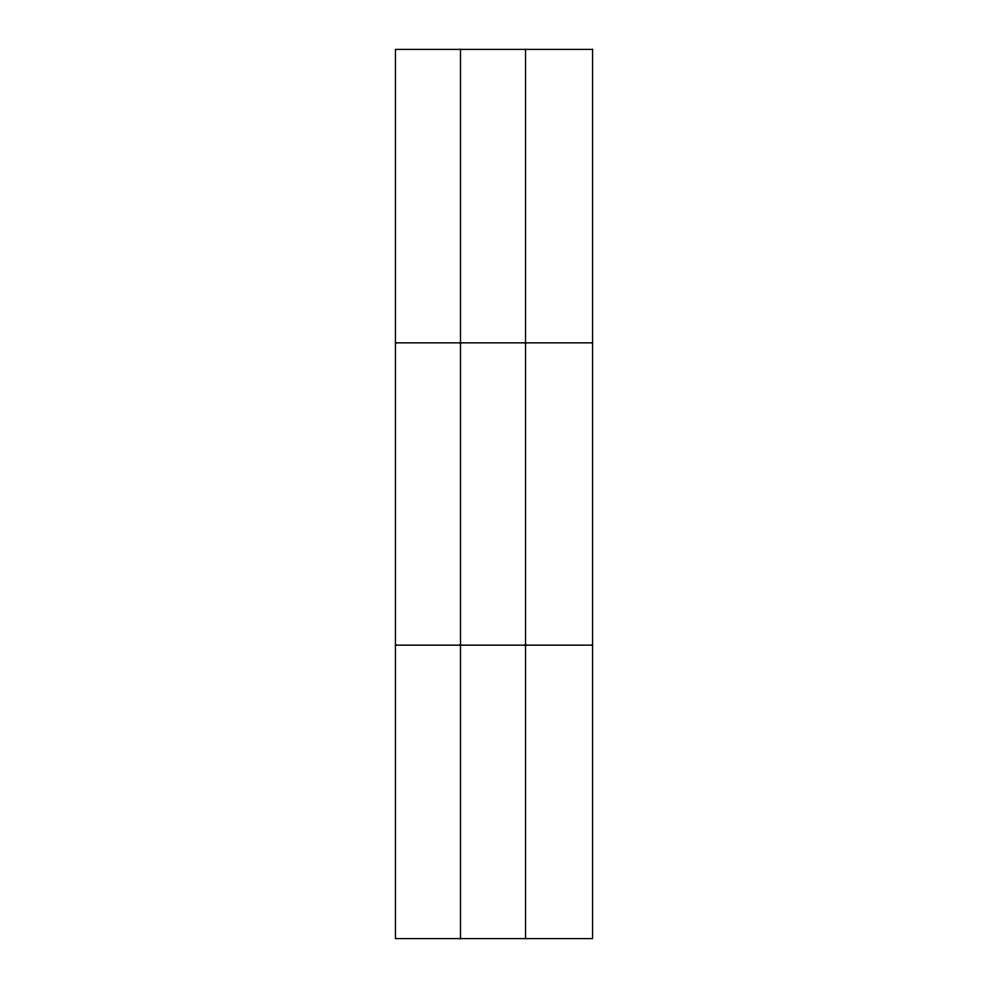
<?xml version="1.0" encoding="UTF-8"?>
<svg xmlns="http://www.w3.org/2000/svg" width="988" height="988" viewBox="0 0 988 988"><rect width="100%" height="100%" fill="white"/><g stroke="black" fill="none" stroke-linecap="round" stroke-linejoin="round"><path stroke-width="1.48" d="M460.494 49.4L460.494 938.6M525.53 49.4L525.53 938.6M395.447 342.836L592.553 342.836M395.447 645.164L592.553 645.164M592.553 49.4L592.553 938.6L395.447 938.6L395.447 49.4L592.553 49.4"/></g></svg>
